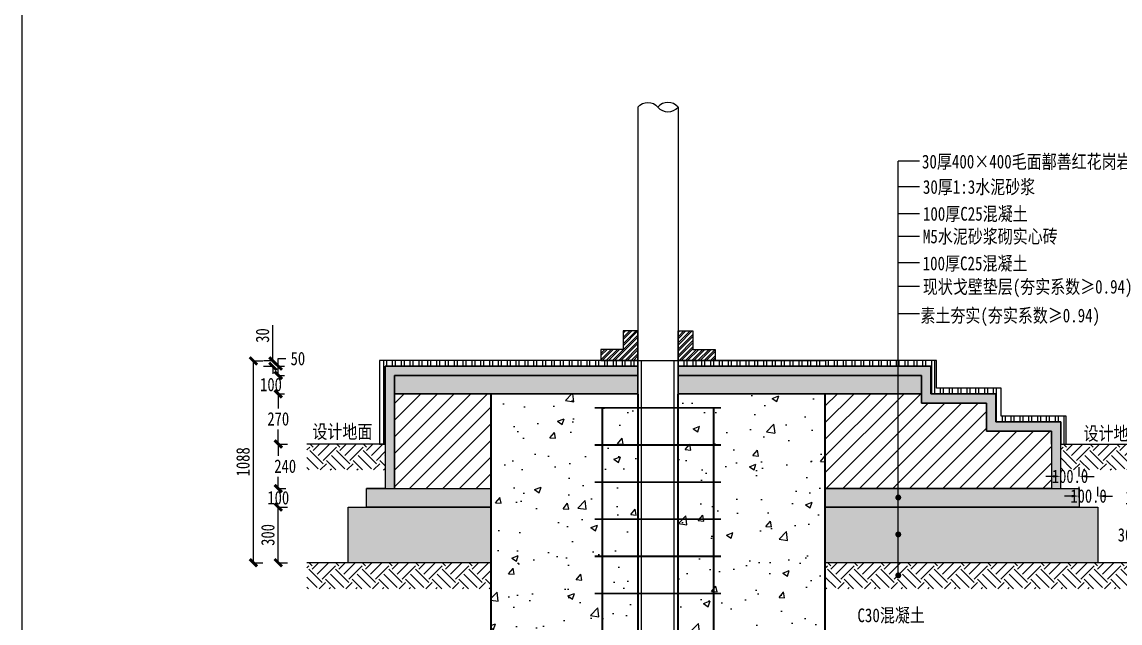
# Model space of a CAD drawing. Header units: inches. Extents: x -2316 to 955, y -265 to 742.
# Drawn here: x -2015.7 to -1823.8, y -55 to 50.1 of the extents above; entities that cross this region are included whole.
import ezdxf

# ---------------------------------------------------------------- set-up
doc = ezdxf.new("R2010")
doc.units = ezdxf.units.IN
doc.header["$LTSCALE"] = 1000
doc.header["$MEASUREMENT"] = 0
doc.layers.add('0zd', color=255, linetype='Continuous')
doc.layers.add('sbdd', color=7, linetype='Continuous')
doc.styles.add('宋体', font='', dxfattribs={"width": 0.8})
doc.styles.get('宋体').set_extended_font_data('SimSun')
doc.dimstyles.new('STANDARD$0', dxfattribs={"dimtxt": 3.5, "dimasz": 0.25, "dimexe": 2, "dimexo": 0.0625, "dimgap": 0.09, "dimtad": 1, "dimdec": 1, "dimzin": 0, "dimdsep": 46, "dimtxsty": '宋体', "dimblk": 'ARCHTICK', "dimcen": 0.09, "dimadec": 0, "dimazin": 0, "dimtfac": 1, "dimtdec": 1, "dimtofl": 0, "dimtmove": 0, "dimatfit": 3, "dimfxl": 1, "dimtolj": 1, "dimtzin": 0, "dimarcsym": 0})
pattern_1 = [(50, (-10920.494, -4414.09), (63.76485, -5.5787), [6.66752, -73.34274]), (355, (-10920.494, -4414.09), (-12.33524, 66.87012), [5.33402, -58.6744]), (100.45144, (-10915.18, -4414.556), (51.4296, 61.29142), [5.66652, -62.3318]), (46.1842, (-10920.49, -4396.31), (94.878, -14.71486), [10.0013, -110.0141]), (96.63556, (-10912.59, -4397.54), (83.0917, 86.59943), [8.4998, -93.4978]), (351.18415, (-10920.49, -4396.31), (83.0917, 86.59943), [8.001, -88.0112]), (21, (-10911.604, -4400.756), (53.06521, -35.79294), [6.66752, -73.34274]), (326, (-10911.604, -4400.756), (21.63078, 64.466), [5.33402, -58.6742]), (71.45144, (-10907.18, -4403.74), (74.696, 28.67306), [5.66652, -62.33169]), (37.5, (-10920.494, -4414.09), (1.081015, 29.594362), [0, -57.96299, 0, -59.5632, 0, -58.89645]), (7.5, (-10920.494, -4414.09), (23.38696, 35.06332), [0, -33.95991, 0, -56.62949, 0, -22.447325]), (327.5, (-10940.319, -4414.09), (47.456867, -2.005067), [0, -22.22507, 0, -69.34223, 0, -92.01181]), (317.5, (-10949.21, -4414.09), (51.84539, 8.8993), [0, -28.8926, 0, -46.05035, 0, -65.34172])]
pattern_2 = [(45, (-59011.88, 11306.75), (-44.90128, 44.90128), [])]

# ---------------------------------------------------------------- blocks, each defined once
blk = doc.blocks.new('_ArchTick')
at = {"color": 0, "linetype": 'ByBlock', "const_width": 0.4}
blk.add_lwpolyline([(-0.5, -0.5), (0.5, 0.5)], dxfattribs=at)
blk = doc.blocks.new('*D68')
at = {"layer": 'Defpoints', "color": 0, "transparency": 16777216}
for p in [(-627.8, -340), (-545.8, -340), (-627.8, -640)]:
    blk.add_point(p, dxfattribs=at)
at = {"layer": 'sbdd', "color": 0, "lineweight": -2, "transparency": 16777216}
for p, q in [((-546.3, -340), (-495.8, -340)), ((-545.8, -640), (-545.8, -340)), ((-546.3, -640), (-495.8, -640))]:
    blk.add_line(p, q, dxfattribs=at)
at = {"layer": 'sbdd', "color": 0, "lineweight": -2, "transparency": 16777216, "xscale": 40, "yscale": 40, "zscale": 40}
for p, rotation in [((-545.8, -340), 90), ((-545.8, -640), 270)]:
    blk.add_blockref('_ArchTick', p, dxfattribs=dict(at, rotation=rotation))
at = {"layer": 'sbdd', "color": 0, "transparency": 16777216, "insert": (-601.8, -490), "char_height": 72, "attachment_point": 5, "rotation": 90, "style": '宋体'}
blk.add_mtext('\\A1;300', dxfattribs=at)
blk = doc.blocks.new('*D69')
at = {"layer": 'Defpoints', "color": 0, "transparency": 16777216}
for p in [(-574.7, 448), (-535.5, 448), (-535.5, 418)]:
    blk.add_point(p, dxfattribs=at)
at = {"layer": 'sbdd', "color": 0, "lineweight": -2, "transparency": 16777216}
for p, q in [((-574.7, 448), (-574.7, 641)), ((-574.2, 448), (-624.7, 448)), ((-574.2, 418), (-624.7, 418)), ((-574.7, 418), (-574.7, 378))]:
    blk.add_line(p, q, dxfattribs=at)
at = {"layer": 'sbdd', "color": 0, "lineweight": -2, "transparency": 16777216, "xscale": 40, "yscale": 40, "zscale": 40}
for p, rotation in [((-574.7, 448), 270), ((-574.7, 418), 90)]:
    blk.add_blockref('_ArchTick', p, dxfattribs=dict(at, rotation=rotation))
at = {"layer": 'sbdd', "color": 0, "transparency": 16777216, "insert": (-630.7, 584.5), "char_height": 72, "attachment_point": 5, "rotation": 90, "style": '宋体'}
blk.add_mtext('\\A1;30', dxfattribs=at)
blk = doc.blocks.new('*D70')
at = {"layer": 'Defpoints', "color": 0, "transparency": 16777216}
for p in [(-693.4, 448), (-679.8, 448), (-693.4, -640)]:
    blk.add_point(p, dxfattribs=at)
at = {"layer": 'sbdd', "color": 0, "lineweight": -2, "transparency": 16777216}
for p, q in [((-680.3, 448), (-629.8, 448)), ((-679.8, -640), (-679.8, 448)), ((-680.3, -640), (-629.8, -640))]:
    blk.add_line(p, q, dxfattribs=at)
at = {"layer": 'sbdd', "color": 0, "lineweight": -2, "transparency": 16777216, "xscale": 40, "yscale": 40, "zscale": 40}
for p, rotation in [((-679.8, 448), 90), ((-679.8, -640), 270)]:
    blk.add_blockref('_ArchTick', p, dxfattribs=dict(at, rotation=rotation))
at = {"layer": 'sbdd', "color": 0, "transparency": 16777216, "insert": (-735.8, -96), "char_height": 72, "attachment_point": 5, "rotation": 90, "style": '宋体'}
blk.add_mtext('\\A1;1088', dxfattribs=at)
blk = doc.blocks.new('*D86')
at = {"layer": 'Defpoints', "color": 0, "transparency": 16777216}
for p in [(3770, -174.3), (3670, -240), (3770, -240)]:
    blk.add_point(p, dxfattribs=at)
at = {"layer": 'sbdd', "color": 0, "lineweight": -2, "transparency": 16777216}
for p, q in [((3630, -174.3), (3590, -174.3)), ((3670, -174.8), (3670, -124.3)), ((3770, -174.8), (3770, -124.3)), ((3810, -174.3), (3850, -174.3))]:
    blk.add_line(p, q, dxfattribs=at)
at = {"layer": 'sbdd', "color": 0, "transparency": 16777216}
for points in [[(3630, -167.6), (3630, -180.9), (3670, -174.3)], [(3810, -167.6), (3810, -180.9), (3770, -174.3)]]:
    blk.add_solid(points, dxfattribs=at)
at = {"layer": 'sbdd', "color": 0, "transparency": 16777216, "insert": (3720, -174.3), "char_height": 72, "attachment_point": 5, "style": '宋体'}
blk.add_mtext('\\A1;100.0', dxfattribs=at)
blk = doc.blocks.new('*D87')
at = {"layer": 'Defpoints', "color": 0, "transparency": 16777216}
for p in [(3870, -280.6), (3770, -340), (3870, -340)]:
    blk.add_point(p, dxfattribs=at)
at = {"layer": 'sbdd', "color": 0, "lineweight": -2, "transparency": 16777216}
for p, q in [((3770, -281.1), (3770, -230.6)), ((3870, -281.1), (3870, -230.6)), ((3730, -280.6), (3690, -280.6)), ((3910, -280.6), (3950, -280.6))]:
    blk.add_line(p, q, dxfattribs=at)
at = {"layer": 'sbdd', "color": 0, "transparency": 16777216}
for points in [[(3730, -273.9), (3730, -287.3), (3770, -280.6)], [(3910, -273.9), (3910, -287.3), (3870, -280.6)]]:
    blk.add_solid(points, dxfattribs=at)
at = {"layer": 'sbdd', "color": 0, "transparency": 16777216, "insert": (3820, -280.6), "char_height": 72, "attachment_point": 5, "style": '宋体'}
blk.add_mtext('\\A1;100.0', dxfattribs=at)
blk = doc.blocks.new('*D88')
at = {"layer": 'Defpoints', "color": 0, "transparency": 16777216}
for p in [(3947.6, -340), (3947.6, -640), (4075.5, -640)]:
    blk.add_point(p, dxfattribs=at)
at = {"layer": 'sbdd', "color": 0, "lineweight": -2, "transparency": 16777216}
for p, q in [((4075, -340), (4125.5, -340)), ((4075.5, -380), (4075.5, -434)), ((4075.5, -600), (4075.5, -546)), ((4075, -640), (4125.5, -640))]:
    blk.add_line(p, q, dxfattribs=at)
at = {"layer": 'sbdd', "color": 0, "transparency": 16777216}
for points in [[(4068.9, -380), (4082.2, -380), (4075.5, -340)], [(4068.9, -600), (4082.2, -600), (4075.5, -640)]]:
    blk.add_solid(points, dxfattribs=at)
at = {"layer": 'sbdd', "color": 0, "transparency": 16777216, "insert": (4075.5, -490), "char_height": 72, "attachment_point": 5, "style": '宋体'}
blk.add_mtext('\\A1;300.0', dxfattribs=at)
blk = doc.blocks.new('*D89')
at = {"layer": 'Defpoints', "color": 0, "transparency": 16777216}
for p in [(3835.6, -240), (4075.5, -240), (3835.6, -340)]:
    blk.add_point(p, dxfattribs=at)
at = {"layer": 'sbdd', "color": 0, "lineweight": -2, "transparency": 16777216}
for p, q in [((4075.5, -200), (4075.5, -160)), ((4075, -240), (4125.5, -240)), ((4075, -340), (4125.5, -340)), ((4075.5, -380), (4075.5, -420))]:
    blk.add_line(p, q, dxfattribs=at)
at = {"layer": 'sbdd', "color": 0, "transparency": 16777216}
for points in [[(4068.9, -200), (4082.2, -200), (4075.5, -240)], [(4068.9, -380), (4082.2, -380), (4075.5, -340)]]:
    blk.add_solid(points, dxfattribs=at)
at = {"layer": 'sbdd', "color": 0, "transparency": 16777216, "insert": (4075.5, -290), "char_height": 72, "attachment_point": 5, "style": '宋体'}
blk.add_mtext('\\A1;120', dxfattribs=at)
blk = doc.blocks.new('dfsdfrr222')
h = blk.add_hatch()
h.set_pattern_fill('GRAVEL', color=252, scale=5.600019, angle=45, style=0)
h.set_pattern_definition([(273.01279, (-10948.656, -4241.095), (100.579204, -1709.846465), [19.1365, -1894.5134]), (229.96974, (-10947.65, -4260.2047), (1106.371236, 1307.529655), [32.8388, -3251.0376]), (177.51045, (-10968.772, -4285.3495), (2112.1632804, -100.579203), [23.155, -2292.3521]), (312.27369, (-10982.853, -4349.72), (-1911.0048725, 2112.1632806), [29.9044, -2960.5304]), (337.833654, (-10962.737, -4371.8476), (-1709.846465, 704.0544267), [29.3236, -2903.0389]), (42.27369, (-10935.581, -4382.911), (-2112.1632806, -1911.0048725), [29.9044, -2960.5304]), (82.69424, (-10913.453, -4362.7955), (-301.7376114, -2313.321688), [39.547, -3915.1475]), (117.25533, (-10908.4243, -4323.5696), (-1508.6880572, 2916.7969112), [37.3364, -3696.3067]), (166.429566, (-10925.523, -4290.3784), (-2112.1632804, 502.896019), [30.0056, -2970.5605]), (220.23636, (-10954.691, -4283.338), (1206.950446, 1005.792038), [34.256, -1678.5461]), (267.397438, (-10980.8413, -4305.4653), (-100.5792037, -2313.321688), [44.3005, -4385.7539]), (183.81407, (-10882.274, -4251.153), (-1307.52965, -100.579204), [15.1203, -1496.9167]), (216.469234, (-10897.3606, -4252.158), (1508.6880572, 1106.3712424), [28.7663, -2847.8693]), (270, (-10920.49, -4269.26), (100.5792, -100.5792), [20.1158, -181.0426]), (248.19859, (-10939.604, -4264.228), (301.737612, 704.054427), [10.8328, -1072.4384]), (336.8014, (-10943.627, -4274.286), (-402.316815, 201.158408), [15.3197, -750.6687]), (75.96376, (-10929.546, -4280.32), (100.579204, 502.89602), [24.882, -804.5154]), (206.56505, (-10923.51, -4256.18), (301.73761, 100.5792), [17.9921, -431.8117]), (61.38954, (-11001.963, -4332.622), (704.054427, 1307.5296498), [25.205, -2495.3026]), (115.346176, (-10989.893, -4310.494), (704.054427, -1508.6880575), [21.1456, -2093.411]), (338.19859, (-10943.627, -4236.066), (-704.054427, 301.737612), [21.6654, -1061.6058]), (28.61046, (-10923.511, -4244.112), (-1307.5296497, -704.054427), [25.205, -2495.3026]), (24.44395, (-10939.604, -4394.98), (-704.054427, -301.737611), [24.306, -1190.9971]), (339.77514, (-10917.476, -4384.923), (-1609.2672616, 603.475222), [20.3657, -2016.208]), (111.80141, (-10842.042, -4335.64), (-301.737612, 704.054427), [21.6654, -1061.6058]), (62.354025, (-10850.088, -4315.523), (-905.2128343, -1709.846465), [23.8439, -2360.5409]), (114.44395, (-10891.326, -4384.923), (301.737611, -704.054427), [12.153, -1203.1501]), (146.30993, (-10848.077, -4341.674), (-502.89602, 301.73761), [7.2528, -718.0341]), (210.96376, (-10854.11, -4337.65), (402.316815, 201.15841), [29.3236, -557.1489]), (231.009006, (-10879.256, -4352.7376), (905.2128344, 1106.371242), [27.175, -2690.3254]), (348.69007, (-10920.494, -4289.373), (-301.73761, 100.5792), [20.5142, -492.3411]), (38.157227, (-10900.378, -4293.396), (1911.0048727, 1508.6880575), [35.8153, -3545.7083]), (105.9454, (-10872.216, -4271.268), (301.737611, -1106.371242), [14.6445, -1449.8108]), (135, (-10876.24, -4257.19), (-201.1584, 1e-14), [8.5344, -133.706]), (165.25644, (-10884.285, -4351.732), (1106.371242, -301.7376116), [19.7606, -1956.3072]), (93.01279, (-10903.395, -4346.703), (-100.579204, 1709.846465), [38.2729, -1875.3769]), (45, (-10905.4, -4308.48), (1e-14, 201.1584), [36.9825, -105.258]), (10.304846, (-10879.256, -4282.332), (1709.846465, 301.7376124), [22.4902, -2226.5292]), (299.0546, (-10857.129, -4278.309), (301.737611, -502.89602), [20.7105, -1014.8158]), (252.645975, (-10847.071, -4296.413), (-905.2128347, -2916.796911), [33.7202, -3338.3091]), (220.42608, (-10857.129, -4328.5985), (-1408.1088536, -1206.950446), [35.6738, -3531.6992])])
h.paths.add_polyline_path([(2400, -340), (2400, -640), (3870, -640), (3870, -340)])
h.paths.add_polyline_path([(600, -640), (600, -340), (-170, -340), (-170, -640)])
at = {"layer": 'sbdd'}
h = blk.add_hatch(dxfattribs=at)
h.set_pattern_fill('ANSI32', color=252, scale=5, style=0)
h.set_pattern_definition([(45, (-1223.577, -726.85), (-16.83798, 16.83798), []), (45, (-1212.351, -726.85), (-16.83798, 16.83798), [])])
h.paths.add_polyline_path([(1392, 610), (1312, 610), (1312, 510), (1192, 510), (1192, 450), (1392, 450)])
h = blk.add_hatch(dxfattribs=at)
h.set_pattern_fill('ANSI32', color=252, scale=5, style=0)
h.set_pattern_definition([(45, (-1167.577, -726.85), (-16.83798, 16.83798), []), (45, (-1156.351, -726.85), (-16.83798, 16.83798), [])])
h.paths.add_polyline_path([(1608, 450), (1608, 610), (1688, 610), (1688, 510), (1808, 510), (1808, 450)])
h = blk.add_hatch(dxfattribs=at)
h.set_pattern_fill('ANSI32', color=252, scale=10, angle=45, style=0)
h.set_pattern_definition([(90, (-59011.883, 11306.75), (-47.625, 4e-15), []), (90, (-58996.01, 11322.623), (-47.625, 4e-15), [])])
h.paths.add_polyline_path([(1608, 450), (1608, 420), (2970, 420), (2970, 270), (3320, 270), (3320, 120), (3670, 120), (3670, 0), (3700, 0), (3700, 150), (3350, 150), (3350, 300), (3000, 300), (3000, 450)])
h.paths.add_polyline_path([(1392, 420), (1392, 450), (0, 450), (0, 0), (30, 0), (30, 420)])
h = blk.add_hatch(dxfattribs=at)
h.set_pattern_fill('AR-SAND', color=252, scale=20, style=0)
h.set_pattern_definition([(37.5, (-59011.883, 11306.748), (-1.600031, 48.941324), [0, -38.608, 0, -43.18, 0, -41.275]), (7.5, (-59011.88, 11306.75), (44.95233, 71.68251), [0, -20.828, 0, -34.798, 0, -13.335]), (327.5, (-59043.125, 11306.75), (79.099237, 0.143718), [0, -12.7, 0, -45.72, 0, -59.69]), (317.5, (-59043.125, 11306.75), (76.355645, 22.29293), [0, -6.35, 0, -29.972, 0, -34.29])])
h.paths.add_polyline_path([(1608, 420), (1608, 370), (2920, 370), (2920, 220), (3270, 220), (3270, 70), (3620, 70), (3620, -240), (3670, -240), (3670, 120), (3320, 120), (3320, 270), (2970, 270), (2970, 420)])
h.paths.add_polyline_path([(1392, 370), (1392, 420), (30, 420), (30, -240), (80, -240), (80, 370)])
at = {"layer": 'sbdd', "ltscale": 25}
h = blk.add_hatch(dxfattribs=at)
h.set_pattern_fill('AR-CONC', color=252, scale=0.350001, style=0)
h.set_pattern_definition(pattern_1)
h.paths.add_polyline_path([(1608, 370), (1608, 270), (2920, 270), (2920, 370)])
h.paths.add_polyline_path([(1392, 270), (1392, 370), (80, 370), (80, 270)])
at = {"layer": 'sbdd'}
h = blk.add_hatch(dxfattribs=at)
h.set_pattern_fill('ANSI31', color=252, scale=40, style=0)
h.set_pattern_definition(pattern_2)
h.paths.add_polyline_path([(80, -240), (600, -240), (600, 270), (80, 270)])
h = blk.add_hatch(dxfattribs=at)
h.set_pattern_fill('AR-CONC', color=252, scale=200, style=0)
h.set_pattern_definition([(50, (-59011.88, 11306.75), (364.3693, -31.8782), [38.1, -419.1]), (355, (-59011.9, 11306.75), (-70.4857, 382.1133), [30.48, -335.28]), (100.451, (-58981.52, 11304.1), (293.885, 350.2334), [32.38, -356.18]), (46.1842, (-59011.9, 11408.35), (542.158, -84.0847), [57.15, -628.65]), (96.6356, (-58966.7, 11401.34), (474.8085, 494.851), [48.57, -534.27]), (351.184, (-59011.9, 11408.35), (474.809, 494.85), [45.72, -502.92]), (21, (-58961.08, 11382.95), (303.2298, -204.531), [38.1, -419.1]), (326, (-58961.1, 11382.95), (123.604, 368.376), [30.48, -335.28]), (71.4514, (-58935.8, 11365.9), (426.833, 163.8457), [32.38, -356.18]), (37.5, (-59011.88, 11306.75), (6.1772, 169.11008), [0, -331.216, 0, -340.36, 0, -336.55]), (7.5, (-59011.88, 11306.75), (133.6393, 200.36115), [0, -194.056, 0, -323.596, 0, -128.27]), (327.5, (-59125.17, 11306.75), (271.1812, -11.4575), [0, -127, 0, -396.24, 0, -525.78]), (317.5, (-59175.97, 11306.75), (296.2584, 50.853), [0, -165.1, 0, -263.144, 0, -373.38])])
h.paths.add_polyline_path([(1392, 270), (1392, -1080), (1608, -1080), (1608, 270), (2400, 270), (2400, -1580), (600, -1580), (600, 270)])
h = blk.add_hatch(dxfattribs=at)
h.set_pattern_fill('ANSI31', color=252, scale=40, style=0)
h.set_pattern_definition(pattern_2)
h.paths.add_polyline_path([(2400, 270), (2920, 270), (2920, 220), (3270, 220), (3270, 70), (3620, 70), (3620, -240), (2400, -240)])
h = blk.add_hatch(dxfattribs=at)
h.set_pattern_fill('EARTH', color=256, scale=32, angle=315, style=0)
h.set_pattern_definition([(315, (-7348.52, 6652.5), (143.6841, -4e-14), [101.6, -101.6]), (315, (-7321.58, 6679.44), (143.6841, -4e-14), [101.6, -101.6]), (315, (-7294.64, 6706.38), (143.6841, -4e-14), [101.6, -101.6]), (45, (-7276.68, 6706.38), (4e-14, 143.6841), [101.6, -101.6]), (45, (-7249.73, 6679.44), (4e-14, 143.6841), [101.6, -101.6]), (45, (-7222.79, 6652.5), (4e-14, 143.6841), [101.6, -101.6])])
h.paths.add_polyline_path([(-391.68, 0), (-391.68, -139.76), (30, -139.76), (30, 0)])
h = blk.add_hatch(dxfattribs=at)
h.set_pattern_fill('EARTH', color=256, scale=32, angle=315, style=0)
h.set_pattern_definition([(315, (-1708.52, 6652.5), (143.6841, -4e-14), [101.6, -101.6]), (315, (-1681.58, 6679.44), (143.6841, -4e-14), [101.6, -101.6]), (315, (-1654.64, 6706.38), (143.6841, -4e-14), [101.6, -101.6]), (45, (-1636.68, 6706.38), (4e-14, 143.6841), [101.6, -101.6]), (45, (-1609.73, 6679.44), (4e-14, 143.6841), [101.6, -101.6]), (45, (-1582.79, 6652.5), (4e-14, 143.6841), [101.6, -101.6])])
h.paths.add_polyline_path([(4152.12, -139.76), (4152.12, 0), (3670, 0), (3670, -139.76)])
at = {"layer": 'sbdd', "ltscale": 25}
h = blk.add_hatch(dxfattribs=at)
h.set_pattern_fill('AR-CONC', color=252, scale=0.350001, style=0)
h.set_pattern_definition(pattern_1)
h.paths.add_polyline_path([(600, -340), (600, -240), (-70, -240), (-70, -340)])
h.paths.add_polyline_path([(2400, -240), (2400, -340), (3770, -340), (3770, -240)])
at = {"layer": 'sbdd'}
h = blk.add_hatch(color=0, dxfattribs=at)
edge = h.paths.add_edge_path()
edge.add_arc((2794.94, -288.31), 16.12, 0, 360)
h = blk.add_hatch(color=0, dxfattribs=at)
edge = h.paths.add_edge_path()
edge.add_arc((2794.94, -487.09), 16.12, 0, 360)
h = blk.add_hatch(dxfattribs=at)
h.set_pattern_fill('EARTH', color=252, scale=32, angle=315, style=0)
h.set_pattern_definition([(315, (-6778.52, 6012.5), (143.6841, -4e-14), [101.6, -101.6]), (315, (-6751.58, 6039.44), (143.6841, -4e-14), [101.6, -101.6]), (315, (-6724.64, 6066.38), (143.6841, -4e-14), [101.6, -101.6]), (45, (-6706.68, 6066.38), (4e-14, 143.6841), [101.6, -101.6]), (45, (-6679.73, 6039.44), (4e-14, 143.6841), [101.6, -101.6]), (45, (-6652.79, 6012.5), (4e-14, 143.6841), [101.6, -101.6])])
h.paths.add_polyline_path([(-391.68, -640), (-391.68, -779.76), (600, -779.76), (600, -640)])
h = blk.add_hatch(dxfattribs=at)
h.set_pattern_fill('EARTH', color=252, scale=32, angle=315, style=0)
h.set_pattern_definition([(315, (-2978.52, 6012.5), (143.6841, -4e-14), [101.6, -101.6]), (315, (-2951.58, 6039.44), (143.6841, -4e-14), [101.6, -101.6]), (315, (-2924.64, 6066.38), (143.6841, -4e-14), [101.6, -101.6]), (45, (-2906.68, 6066.38), (4e-14, 143.6841), [101.6, -101.6]), (45, (-2879.73, 6039.44), (4e-14, 143.6841), [101.6, -101.6]), (45, (-2852.79, 6012.5), (4e-14, 143.6841), [101.6, -101.6])])
h.paths.add_polyline_path([(4152.12, -779.76), (4152.12, -640), (2400, -640), (2400, -779.76)])
h = blk.add_hatch(color=0, dxfattribs=at)
edge = h.paths.add_edge_path()
edge.add_arc((2794.94, -707.8), 16.12, 0, 360)
for p, q in [((-552.26, 420), (-512.26, 420)), ((-545.8, 420), (-545.8, 460)), ((-545.8, 460), (-505.8, 460)), ((-545.8, 370), (-545.8, 420)), ((1392, 450), (600, 450)), ((1392, 450), (1608, 450)), ((1608, 450), (2400, 450)), ((-552.26, 370), (-512.26, 370)), ((-552.26, 270), (-512.26, 270)), ((-545.8, 270), (-545.8, 191)), ((80, 270), (1392, 270)), ((1608, 270), (2920, 270)), ((-545.8, 0), (-545.8, 79)), ((3620, 70), (3620, -240)), ((-545.8, 0), (-495.8, 0)), ((-545.8, 0), (-545.8, -64)), ((30, 0), (-391.68, 0)), ((3670, 0), (4152.12, 0)), ((-545.8, -240), (-545.8, -176)), ((-545.8, -240), (-545.8, -200)), ((-545.8, -240), (-505.8, -240)), ((30, -240), (-70, -240)), ((600, -340), (80, -340)), ((2480, -340), (2400, -340))]:
    blk.add_line(p, q, dxfattribs=at)
at = {"layer": 'sbdd', "flags": 128}
for points in [[(1392, 1815.17, -0.4737957), (1499.32, 1815.17, 0.4679692), (1608, 1815.17, -0.2635392)], [(1608, 1815.17, 0.4679692), (1499.32, 1815.17)]]:
    blk.add_lwpolyline(points, format="xyb", dxfattribs=at)
for points in [[(1392, 1815.17), (1392, 450)], [(1608, 1815.17), (1608, 450)], [(2909.08, 1524.04), (2794.78, 1524.04)], [(2794.78, -707.53), (2794.78, 1524.04)], [(2909.08, 1384.82), (2794.78, 1384.82)], [(2909.08, 1239.94), (2794.78, 1239.94)], [(2909.08, 1118.08), (2794.78, 1118.08)], [(2909.08, 975.56), (2794.78, 975.56)], [(2909.08, 847.91), (2794.78, 847.91)], [(2909.08, 702.18), (2794.78, 702.18)], [(1392, 610), (1312, 610), (1312, 510), (1192, 510), (1192, 450)], [(1608, 450), (1608, 610), (1688, 610), (1688, 510), (1808, 510), (1808, 450)], [(1392, 450), (0, 450), (0, 0)], [(1392, 450), (0, 450), (0, 0), (30, 0), (30, 420), (1392, 420)], [(1392, 420), (30, 420), (30, -240), (80, -240), (80, 370), (1392, 370)], [(1392, 450), (1392, 270)], [(1392, 450), (1608, 450)], [(1392, -955.2), (1392, 450)], [(1412, -1080), (1412, 450)], [(1588, -1080), (1588, 450)], [(3700, 0), (3700, 150), (3350, 150), (3350, 300), (3000, 300), (3000, 450), (1608, 450)], [(1608, 420), (2970, 420), (2970, 270), (3320, 270), (3320, 120), (3670, 120), (3670, 0), (3700, 0), (3700, 150), (3350, 150), (3350, 300), (3000, 300), (3000, 450), (1608, 450)], [(1608, 450), (1608, 270)], [(1608, -955.2), (1608, 450)], [(1608, 370), (2920, 370), (2920, 220), (3270, 220), (3270, 70), (3620, 70), (3620, -240), (3670, -240), (3670, 120), (3320, 120), (3320, 270), (2970, 270), (2970, 420), (1608, 420)], [(1392, 370), (80, 370), (80, -240)], [(3620, 0), (3620, 70), (3270, 70), (3270, 220), (2920, 220), (2920, 370), (1608, 370)], [(1392, 270), (600, 270), (600, -1580), (2400, -1580), (2400, 270), (1608, 270)], [(600, -340), (-70, -340), (-70, -240), (600, -240)], [(2400, -240), (3620, -240), (3770, -240), (3770, -340), (2680, -340), (2400, -340)], [(600, -640), (-170, -640), (-170, -340), (600, -340)], [(2400, -340), (3870, -340), (3870, -340), (3870, -340), (3870, -340), (3870, -340), (3870, -640), (2400, -640)], [(600, -640), (-391.68, -640)], [(4152.12, -640), (2400, -640)]]:
    blk.add_lwpolyline(points, dxfattribs=at)
for points in [[(1392, 610), (1312, 610), (1312, 510), (1192, 510), (1192, 450), (1392, 450)], [(1608, 450), (1608, 610), (1688, 610), (1688, 510), (1808, 510), (1808, 450)], [(80, -240), (600, -240), (600, 270), (80, 270)], [(1392, 270), (1392, -1080), (1608, -1080), (1608, 270), (2400, 270), (2400, -1580), (600, -1580), (600, 270)], [(2400, 270), (2920, 270), (2920, 220), (3270, 220), (3270, 70), (3620, 70), (3620, -240), (2400, -240)]]:
    blk.add_lwpolyline(points, close=True, dxfattribs=at)
at = {"layer": 'sbdd'}
for points in [[(1392, 270), (80, 270), (80, 370), (1392, 370)], [(1608, 370), (2920, 370), (2920, 270), (1608, 270)]]:
    blk.add_lwpolyline(points, dxfattribs=at)
at = {"layer": 'sbdd', "const_width": 10, "flags": 128}
for points in [[(600, -1580), (600, 270), (1220, 270), (1392, 270)], [(1342.63, -1299.5), (1392, -1299.5), (1392, 270)], [(1608, 270), (1780, 270), (2400, 270), (2400, -1580)], [(1647.33, -1299.5), (1608, -1299.5), (1608, 270)], [(700, -1299.5), (1200, -1299.5), (1200, 194.7)], [(1159.16, 194.7), (1839.15, 194.7)], [(2300, -1299.5), (1800, -1299.5), (1800, 194.7)], [(1159.16, -5.3), (1839.15, -5.3)], [(1159.16, -205.3), (1839.15, -205.3)], [(1159.16, -405.3), (1839.15, -405.3)], [(1159.16, -605.3), (1839.15, -605.3)], [(1159.16, -805.3), (1839.15, -805.3)]]:
    blk.add_lwpolyline(points, dxfattribs=at)
at = {"layer": 'sbdd', "xscale": 40, "yscale": 40, "zscale": 40}
for p, rotation in [((-545.8, 420), 90), ((-545.8, 370), 270), ((-545.8, 270), 90), ((-545.8, 0), 90), ((-545.8, 0), 270), ((-545.8, -240), 90), ((-545.8, -240), 270), ((-545.8, -340), 270)]:
    blk.add_blockref('_ArchTick', p, dxfattribs=dict(at, rotation=rotation))
at = {"layer": 'sbdd', "style": '宋体', "width": 0.8}
for s, p in [('30厚400×400毛面鄯善红花岗岩贴面', (2922.47, 1484.7)), ('30厚1:3水泥砂浆', (2927.46, 1348.13)), ('100厚C25混凝土', (2927.46, 1203.26)), ('M5水泥砂浆砌实心砖', (2927.46, 1081.4)), ('100厚C25混凝土', (2926.07, 936.09)), ('现状戈壁垫层(夯实系数≥0.94)  ', (2927.33, 810.37)), ('素土夯实(夯实系数≥0.94)', (2914.25, 655.47)), ('设计地面', (-361.83, 29.7, -162.23)), ('设计地面', (3793.1, 19.79, -162.23)), ('C30混凝土', (2574.79, -959.8))]:
    blk.add_text(s, height=74, dxfattribs=at).set_placement(p)
at = {"layer": 'sbdd', "char_height": 72, "attachment_point": 5, "style": '宋体'}
for s, insert in [('\\A1;50', (-440.2, 460)), ('\\A1;100', (-585, 320)), ('\\A1;270', (-545.8, 135)), ('\\A1;240', (-508.61, -120)), ('\\A1;100', (-545.8, -290))]:
    blk.add_mtext(s, dxfattribs=dict(at, insert=insert))
at = {"layer": 'sbdd'}
dim = blk.add_linear_dim(base=(-574.75, 448), p1=(-535.55, 418), p2=(-535.55, 448), angle=90, dimstyle='STANDARD$0', override={"dimtxt": 72, "dimasz": 40, "dimexe": 50, "dimgap": 20, "dimdec": 0, "dimtdec": 0, "dimfxl": 0.5, "dimfxlon": 1}, dxfattribs=at)
dim.commit()
dim.dimension.update_dxf_attribs({"geometry": '*D69', "text_midpoint": (-574.75, 584.48), "dimtype": 129})
for p1, p2, distance, picture, middle in [((-693.37, -640), (-693.37, 448), -13.52, '*D70', (-735.85, -96)), ((-627.84, -640), (-627.84, -340), -82.04, '*D68', (-601.8, -490))]:
    dim = blk.add_aligned_dim(p1=p1, p2=p2, distance=distance, dimstyle='STANDARD$0', override={"dimtxt": 72, "dimasz": 40, "dimexe": 50, "dimgap": 20, "dimdec": 0, "dimtdec": 0, "dimfxl": 0.5, "dimfxlon": 1}, dxfattribs=at)
    dim.commit()
    dim.dimension.update_dxf_attribs({"geometry": picture, "text_midpoint": middle})
for base, p1, p2, picture, middle in [((3770, -174.26), (3670, -240), (3770, -240), '*D86', (3720, -174.26)), ((3870, -280.59), (3770, -340), (3870, -340), '*D87', (3820, -280.59))]:
    dim = blk.add_linear_dim(base=base, p1=p1, p2=p2, dimstyle='STANDARD$0', override={"dimtxt": 72, "dimasz": 40, "dimexe": 50, "dimgap": 20, "dimtad": 0, "dimtih": 1, "dimtoh": 1, "dimfxl": 0.5, "dimfxlon": 1}, dxfattribs=at)
    dim.commit()
    dim.dimension.update_dxf_attribs({"geometry": picture, "text_midpoint": middle, "dimtype": 128})
dim = blk.add_linear_dim(base=(4075.52, -240), p1=(3835.63, -340), p2=(3835.63, -240), angle=90, text='120', dimstyle='STANDARD$0', override={"dimtxt": 72, "dimasz": 40, "dimexe": 50, "dimgap": 20, "dimtad": 0, "dimtih": 1, "dimtoh": 1, "dimfxl": 0.5, "dimfxlon": 1}, dxfattribs=at)
dim.commit()
dim.dimension.update_dxf_attribs({"geometry": '*D89', "text_midpoint": (4075.52, -290), "dimtype": 128})
dim = blk.add_linear_dim(base=(4075.52, -640), p1=(3947.64, -340), p2=(3947.64, -640), angle=90, dimstyle='STANDARD$0', override={"dimtxt": 72, "dimasz": 40, "dimexe": 50, "dimgap": 20, "dimtad": 0, "dimtih": 1, "dimtoh": 1, "dimfxl": 0.5, "dimfxlon": 1}, dxfattribs=at)
dim.commit()
dim.dimension.update_dxf_attribs({"geometry": '*D88', "text_midpoint": (4075.52, -490)})

msp = doc.modelspace()

# ---------------------------------------------------------------- linework, layer by layer
msp.add_lwpolyline([(-2015.73, 150.09), (-2015.73, -260.06)])

# ---------------------------------------------------------------- block references
at = {"layer": '0zd', "xscale": 0.03243243243218785, "yscale": 0.03243243243218785, "zscale": 0.03243243243218785}
msp.add_blockref('dfsdfrr222', (-1953.24, -23.7), dxfattribs=at)

doc.saveas('drawing.dxf')
